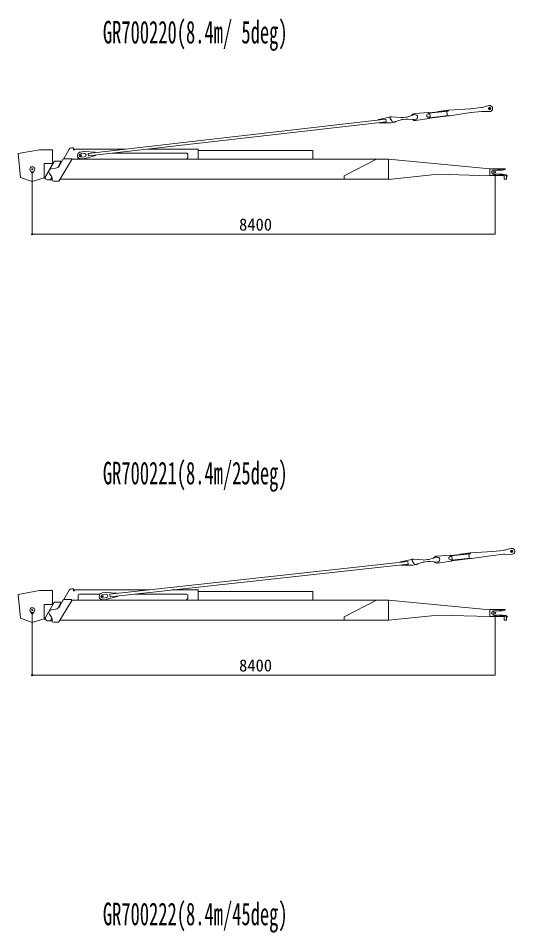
# Model space of a CAD drawing. Units: millimetres, scale not verified. Extents: x -41631 to 43732, y -72036 to 73823.
# Drawn here: x 27333 to 36343, y 18683 to 35275 of the extents above; entities that cross this region are included whole.
import ezdxf
from ezdxf.enums import TextEntityAlignment as Align

# ---------------------------------------------------------------- set-up
doc = ezdxf.new("R2010")
doc.units = ezdxf.units.MM
doc.header["$LTSCALE"] = 100
doc.header["$PDMODE"] = 32
doc.header["$PDSIZE"] = 20
doc.layers.add('0-0_0', color=5, linetype='Continuous', lineweight=18)
doc.layers.add('0-1_DEFPOINTS', color=7, linetype='Continuous')
doc.styles.add('ＭＳ ゴシック', font='')
doc.styles.get('ＭＳ ゴシック').set_extended_font_data('MS Gothic')

# ---------------------------------------------------------------- blocks, each defined once
blk = doc.blocks.new('_OPEN30')
at = {"layer": '0-0_0', "color": 7, "lineweight": 13}
blk.add_line((0, 0), (-1, 0), dxfattribs=at)
blk.add_lwpolyline([(-1, 0.27), (0, 0), (-1, -0.27)], dxfattribs=at)
blk = doc.blocks.new('D93')
at = {"layer": '0-0_0', "color": 7, "lineweight": 13}
for p, q in [((3373.3, -8225.1), (3373.3, -9345.8)), ((11773.3, -8266.8), (11773.3, -9345.8)), ((11770.5, -9344.8), (3376, -9344.8))]:
    blk.add_line(p, q, dxfattribs=at)
at = {"layer": '0-1_DEFPOINTS'}
for p in [(3373.3, -8224.6), (11773.3, -8266.3), (3373.3, -9344.8)]:
    blk.add_point(p, dxfattribs=at)
at = {"layer": '0-0_0', "xscale": 2.77, "yscale": 2.77, "rotation": 180}
blk.add_blockref('_OPEN30', (3373.3, -9344.8), dxfattribs=at)
at = {"layer": '0-0_0', "xscale": 2.77, "yscale": 2.77}
blk.add_blockref('_OPEN30', (11773.3, -9344.8), dxfattribs=at)
at = {"layer": '0-0_0', "color": 7, "style": 'ＭＳ ゴシック'}
blk.add_text('8400', height=219.9, dxfattribs=at).set_placement((7126.2, -9344.3), align=Align.BOTTOM_LEFT)
blk = doc.blocks.new('D97')
at = {"layer": '0-0_0', "color": 7, "lineweight": 13}
for p, q in [((3373.3, -225.1), (3373.3, -1345.8)), ((11773.3, -266.8), (11773.3, -1345.8)), ((11770.5, -1344.8), (3376, -1344.8))]:
    blk.add_line(p, q, dxfattribs=at)
at = {"layer": '0-1_DEFPOINTS'}
for p in [(3373.3, -224.6), (11773.3, -266.3), (3373.3, -1344.8)]:
    blk.add_point(p, dxfattribs=at)
at = {"layer": '0-0_0', "xscale": 2.77, "yscale": 2.77, "rotation": 180}
blk.add_blockref('_OPEN30', (3373.3, -1344.8), dxfattribs=at)
at = {"layer": '0-0_0', "xscale": 2.77, "yscale": 2.77}
blk.add_blockref('_OPEN30', (11773.3, -1344.8), dxfattribs=at)
at = {"layer": '0-0_0', "color": 7, "style": 'ＭＳ ゴシック'}
blk.add_text('8400', height=219.9, dxfattribs=at).set_placement((7126.2, -1344.3), align=Align.BOTTOM_LEFT)

msp = doc.modelspace()

# ---------------------------------------------------------------- linework, layer by layer
at = {"layer": '0-0_0', "color": 7, "lineweight": 13}
for p, q in [((35755.3, 33659.2), (35873.6, 33690.8)), ((34531.5, 33527.3), (34403, 33488.2)), ((34462, 33506.2), (34496, 33533.4)), ((34778.8, 33566.1), (34529.2, 33547.2)), ((34781.5, 33540.9), (34771.6, 33539.8)), ((34784.2, 33561.7), (34785.9, 33546.4)), ((34784.7, 33557.4), (35132.4, 33597.3)), ((34785.4, 33551.4), (35133.1, 33591.3)), ((34801.7, 33547.7), (34809.6, 33479.3)), ((34952.7, 33584.7), (35136.7, 33605.8)), ((34952.7, 33584.7), (34953.6, 33576.8)), ((35110, 33508.1), (35119.4, 33521.3)), ((35111.7, 33588.8), (35119.4, 33521.3)), ((35133.1, 33591.3), (35132.4, 33597.3)), ((35537.4, 33632.8), (35146.2, 33606.7)), ((35157, 33503.6), (35546.2, 33563.1)), ((35544.5, 33633.5), (35733.8, 33655.2)), ((35551.8, 33563.8), (35741.7, 33585.6)), ((35763.6, 33586.5), (35886, 33582.6)), ((28599.9, 32824.4), (34002.5, 33444.1)), ((28605.1, 32779.4), (34007.7, 33399.1)), ((33872.5, 33436.6), (34076.5, 33479.9)), ((33873.3, 33429.3), (33872.5, 33436.6)), ((33879.3, 33377), (33878.5, 33384.3)), ((34087.9, 33381), (33879.3, 33377)), ((34007.7, 33399.1), (34002.5, 33444.1)), ((34084.9, 33454.7), (34111.3, 33413.8)), ((34154.8, 33388.5), (34092.6, 33381.4)), ((34276.2, 33474.4), (34108.1, 33488.8)), ((34162.5, 33395.2), (34282.3, 33432.3)), ((34367.5, 33480.8), (34316.1, 33474.9)), ((34318.7, 33440), (34371.5, 33446.1)), ((34407.7, 33446.9), (34541.7, 33437.9)), ((34791.5, 33456.1), (34544, 33418)), ((34778.5, 33480.2), (34788.4, 33481.3)), ((34793.9, 33476.9), (34795.7, 33461.6)), ((34794.5, 33471.9), (35142.2, 33511.8)), ((34795.6, 33462), (35149.6, 33502.6)), ((35143.4, 33501.9), (35142.2, 33511.8)), ((27333.3, 32819), (27717.3, 32889.7)), ((27717.3, 32889.7), (27951.6, 32889.7)), ((27951.6, 32889.7), (27951.6, 32638.7)), ((28157.6, 32727.5), (28259, 32900.6)), ((28297.6, 32922.5), (28327.7, 32922.5)), ((28337.6, 32912.5), (28337.6, 32886.5)), ((28337.6, 32886.5), (28352.6, 32886.5)), ((29280.9, 32902.5), (28352.6, 32902.5)), ((28352.6, 32902.5), (28352.6, 32886.5)), ((28521, 32855.5), (28461.3, 32848.6)), ((28728.2, 32846.5), (28530.7, 32855.8)), ((30597.6, 32902.5), (29678.4, 32902.5)), ((30597.6, 32902.5), (30597.6, 32717.5)), ((30597.6, 32877), (32660.6, 32877)), ((32660.6, 32877), (32676.6, 32877)), ((32676.6, 32717.5), (32676.6, 32877)), ((28303.6, 32712.4), (28070.5, 32322.3)), ((28149.7, 32722.5), (28081.7, 32603.1)), ((28157.6, 32727.5), (28157.6, 32727.5)), ((28295, 32727.5), (28158.4, 32727.5)), ((28305, 32717.5), (34051.6, 32717.5)), ((28417.6, 32717.5), (28417.6, 32750.1)), ((28529.5, 32824.2), (28464.9, 32816.8)), ((28471.9, 32756.2), (28536.4, 32763.6)), ((28475.5, 32724.4), (28535.3, 32731.3)), ((28544.8, 32733.1), (28735.1, 32786.9)), ((28605.1, 32779.4), (28599.9, 32824.4)), ((28729.1, 32839.2), (28728.2, 32846.5)), ((28735.1, 32786.9), (28734.2, 32794.2)), ((29033.3, 32828.5), (30377.6, 32828.5)), ((30398, 32733.9), (30392.6, 32728.5)), ((30392.6, 32717.5), (30392.6, 32728.5)), ((30412.6, 32793.5), (30412.6, 32769.2)), ((34051.6, 32717.5), (34051.6, 32352.5)), ((35892.6, 32544.5), (34051.6, 32717)), ((27802.6, 32638.7), (27802.6, 32371.9)), ((27802.6, 32638.7), (27962.4, 32638.7)), ((27827.6, 32402.9), (27984.9, 32678.1)), ((28009.4, 32553.6), (27930.3, 32542)), ((27993.4, 32682.9), (28095.5, 32682.9)), ((28067.6, 32589.8), (28067.6, 32583.9)), ((28104.2, 32668), (28074, 32614.3)), ((28105.5, 32672.9), (28121.5, 32672.9)), ((35892.6, 32541.5), (35896.6, 32545.5)), ((35892.6, 32423), (35892.6, 32544.5)), ((36088.6, 32545.5), (35896.6, 32545.5)), ((36035.1, 32522.5), (35960.6, 32522.5)), ((36025.2, 32522.2), (35987.6, 32522.2)), ((36119.2, 32522.2), (36025.2, 32522.2)), ((36089.6, 32535.7), (36040, 32523.1)), ((36092.6, 32539.6), (36092.6, 32541.5)), ((36141.6, 32527.1), (36124, 32522.8)), ((36141.6, 32527.1), (36165.5, 32533)), ((36171.6, 32540.8), (36171.6, 32545.5)), ((27802.6, 32396.9), (27827.6, 32396.9)), ((27827.6, 32371.9), (27802.6, 32371.9)), ((27827.6, 32372.9), (27827.6, 32402.9)), ((27926.9, 32424.5), (27898, 32462)), ((27944.2, 32389.4), (27920.3, 32347.7)), ((27947.6, 32363.7), (27947.6, 32363.5)), ((27947.6, 32347.5), (27947.6, 32363.5)), ((28091.2, 32357), (34051.6, 32357)), ((34951.3, 32444.5), (34051.6, 32352.5)), ((35888.7, 32419.1), (34951.9, 32444.5)), ((35892.6, 32423), (35888.7, 32419.1)), ((35892.6, 32427.5), (35896.6, 32423.5)), ((35896.6, 32423.5), (36154.6, 32423.5)), ((35960.6, 32446.5), (36035.1, 32446.5)), ((36025.2, 32446.8), (35987.6, 32446.8)), ((36119.2, 32446.8), (36025.3, 32446.8)), ((36089.6, 32433.3), (36040, 32445.9)), ((36073, 32437.5), (36179.3, 32437.5)), ((36092.6, 32429.5), (36179.3, 32429.5)), ((36092.6, 32427.5), (36092.6, 32429.4)), ((36141.6, 32441.9), (36124, 32446.2)), ((36141.6, 32441.9), (36159.4, 32437.5)), ((36154.6, 32354.5), (36154.6, 32429.5)), ((36185, 32427.2), (36198.2, 32414)), ((36190.6, 32432.8), (36203.8, 32419.6)), ((36192.6, 32419.5), (36192.6, 32354.5)), ((36198.2, 32414), (36203.8, 32408.3)), ((36203.8, 32419.6), (36209.5, 32414)), ((36203.8, 32408.3), (36209.5, 32414)), ((27911.8, 32342.9), (27857.6, 32342.9)), ((27911.8, 32342.9), (27911.8, 32342.9)), ((27918.2, 32345.2), (27947.7, 32345.2)), ((27977.6, 32317.5), (28061.9, 32317.5)), ((36154.6, 32354.5), (36192.6, 32354.5)), ((35184.7, 25527.3), (35532.6, 25565.5)), ((35185.4, 25521.3), (35533.3, 25559.5)), ((35352.8, 25553.8), (35537, 25574)), ((35352.8, 25553.8), (35353.7, 25545.8)), ((35511.9, 25557.2), (35519.3, 25489.6)), ((35533.3, 25559.5), (35532.6, 25565.5)), ((35937.8, 25599.1), (35546.4, 25574.8)), ((35944.9, 25599.7), (36134.2, 25620.5)), ((36155.8, 25624.5), (36274.2, 25655.4)), ((28996.5, 24823.8), (34402, 25417.8)), ((34272, 25410.9), (34476.2, 25453.2)), ((34272.8, 25403.6), (34272, 25410.9)), ((34407, 25372.7), (34402, 25417.8)), ((34484.5, 25427.9), (34510.7, 25386.9)), ((34675.8, 25446.7), (34507.8, 25461.9)), ((34561.7, 25368), (34681.7, 25404.6)), ((34767.2, 25452.7), (34715.7, 25447.1)), ((34718.2, 25412.1), (34771, 25417.9)), ((34931.4, 25498.4), (34802.7, 25459.9)), ((34807.2, 25418.6), (34941.2, 25408.9)), ((34861.8, 25477.6), (34895.9, 25504.6)), ((35178.9, 25536.1), (34929.2, 25518.3)), ((35191, 25426), (34943.4, 25389.1)), ((35181.5, 25510.8), (35171.6, 25509.7)), ((35178.1, 25450.1), (35188.1, 25451.2)), ((35184.3, 25531.6), (35185.9, 25516.3)), ((35193.6, 25446.7), (35195.3, 25431.5)), ((35194.1, 25441.8), (35542, 25480)), ((35195.2, 25431.8), (35549.3, 25470.7)), ((35201.7, 25517.5), (35209.2, 25449)), ((35509.8, 25476.5), (35519.3, 25489.6)), ((35543.1, 25470.1), (35542, 25480)), ((35556.8, 25471.7), (35946.2, 25529.3)), ((35951.8, 25530.1), (36141.9, 25550.9)), ((36163.8, 25551.7), (36286.1, 25547.3)), ((29001.5, 24778.7), (34407, 25372.7)), ((34278.5, 25351.2), (34277.7, 25358.5)), ((34487.1, 25354.2), (34278.5, 25351.2)), ((34554.1, 25361.4), (34491.8, 25354.5)), ((27951.6, 24889.7), (27951.6, 24638.7)), ((28297.6, 24922.5), (28327.7, 24922.5)), ((29713.1, 24902.5), (28352.6, 24902.5)), ((28352.6, 24902.5), (28352.6, 24886.5)), ((30597.6, 24902.5), (30127.8, 24902.5)), ((30597.6, 24902.5), (30597.6, 24717.5)), ((27373.9, 24387.8), (27333.3, 24819)), ((28149.7, 24722.5), (28081.7, 24603.1)), ((28295, 24727.5), (28158.4, 24727.5)), ((28417.6, 24717.5), (28417.6, 24793.5)), ((28452.6, 24828.5), (28818.5, 24828.5)), ((28917.8, 24855.2), (28858, 24848.6)), ((28926.1, 24823.9), (28861.5, 24816.8)), ((28868.2, 24756.2), (28932.8, 24763.3)), ((28871.7, 24724.4), (28931.4, 24731)), ((29125, 24845.3), (28927.4, 24855.5)), ((28940.9, 24732.8), (29131.5, 24785.6)), ((29001.5, 24778.7), (28996.5, 24823.8)), ((29125.8, 24838), (29125, 24845.3)), ((29131.5, 24785.6), (29130.7, 24792.9)), ((29454.4, 24828.5), (30377.6, 24828.5)), ((30398, 24733.9), (30392.6, 24728.5)), ((30392.6, 24717.5), (30392.6, 24728.5)), ((30412.6, 24793.5), (30412.6, 24769.2)), ((32676.6, 24717.5), (32676.6, 24877)), ((27802.6, 24638.7), (27962.4, 24638.7)), ((27802.6, 24638.7), (27802.6, 24371.9)), ((27827.6, 24402.9), (27984.9, 24678.1)), ((27993.4, 24682.9), (28095.5, 24682.9)), ((28067.6, 24589.8), (28067.6, 24583.9)), ((28303.6, 24712.4), (28070.5, 24322.3)), ((28104.2, 24668), (28074, 24614.3)), ((28105.5, 24672.9), (28121.5, 24672.9)), ((28305, 24717.5), (34051.6, 24717.5)), ((33246.7, 24416.7), (33836.8, 24717.5)), ((34051.6, 24717.5), (34051.6, 24352.5)), ((35892.6, 24544.5), (34051.6, 24717)), ((27802.6, 24396.9), (27827.6, 24396.9)), ((27827.6, 24372.9), (27827.6, 24402.9)), ((27926.9, 24424.5), (27898, 24462)), ((28009.4, 24553.6), (27930.3, 24542)), ((33246.7, 24357), (33246.7, 24416.7)), ((34951.3, 24444.5), (34051.6, 24352.5)), ((35888.7, 24419.1), (34951.9, 24444.5)), ((35892.6, 24423), (35888.7, 24419.1)), ((35892.6, 24541.5), (35896.6, 24545.5)), ((35892.6, 24423), (35892.6, 24544.5)), ((35892.6, 24427.5), (35896.6, 24423.5)), ((36088.6, 24545.5), (35896.6, 24545.5)), ((35896.6, 24423.5), (36154.6, 24423.5)), ((36035.1, 24522.5), (35960.6, 24522.5)), ((35960.6, 24446.5), (36035.1, 24446.5)), ((36025.2, 24522.2), (35987.6, 24522.2)), ((36025.2, 24446.8), (35987.6, 24446.8)), ((36119.2, 24522.2), (36025.2, 24522.2)), ((36119.2, 24446.8), (36025.3, 24446.8)), ((36089.6, 24535.7), (36040, 24523.1)), ((36089.6, 24433.3), (36040, 24445.9)), ((36073, 24437.5), (36179.3, 24437.5)), ((36141.6, 24545.5), (36088.7, 24545.5)), ((36092.6, 24539.6), (36092.6, 24541.5)), ((36092.6, 24429.5), (36179.3, 24429.5)), ((36092.6, 24427.5), (36092.6, 24429.4)), ((36141.6, 24527.1), (36124, 24522.8)), ((36141.6, 24441.9), (36124, 24446.2)), ((36171.6, 24545.5), (36141.6, 24545.5)), ((36141.6, 24527.1), (36165.5, 24533)), ((36141.6, 24441.9), (36159.4, 24437.5)), ((36154.6, 24354.5), (36154.6, 24429.5)), ((36171.6, 24540.8), (36171.6, 24545.5)), ((36185, 24427.2), (36198.2, 24414)), ((36190.6, 24432.8), (36203.8, 24419.6)), ((36192.6, 24419.5), (36192.6, 24354.5)), ((36198.2, 24414), (36203.8, 24408.3)), ((36203.8, 24419.6), (36209.5, 24414)), ((36203.8, 24408.3), (36209.5, 24414)), ((27587.5, 24311.5), (27373.9, 24387.8)), ((27802.6, 24378.1), (27587.5, 24311.5)), ((27827.6, 24371.9), (27802.6, 24371.9)), ((27911.8, 24342.9), (27857.6, 24342.9)), ((27911.8, 24342.9), (27911.8, 24342.9)), ((27918.2, 24345.2), (27947.7, 24345.2)), ((27944.2, 24389.4), (27920.3, 24347.7)), ((27947.6, 24363.7), (27947.6, 24363.5)), ((27947.6, 24347.5), (27947.6, 24363.5)), ((27977.6, 24317.5), (28061.9, 24317.5)), ((28091.2, 24357), (34051.6, 24357)), ((36154.6, 24354.5), (36192.6, 24354.5))]:
    msp.add_line(p, q, dxfattribs=at)
for points in [[(34108.1, 33488.8), (34078.3, 33485.4), (34080.3, 33467.5)], [(27802.6, 32378.1), (27587.5, 32311.5), (27373.9, 32387.8), (27333.3, 32819)], [(33246.7, 32357), (33246.7, 32416.7), (33836.8, 32717.5)], [(36171.6, 32545.5), (36141.6, 32545.5), (36088.7, 32545.5)], [(34507.8, 25461.9), (34478, 25458.7), (34480, 25440.8)], [(27333.3, 24819), (27717.3, 24889.7), (27951.6, 24889.7)], [(28157.6, 24727.5), (28157.6, 24727.5), (28259, 24900.6)], [(28337.6, 24912.5), (28337.6, 24886.5), (28352.6, 24886.5)], [(30597.6, 24877), (32660.6, 24877), (32676.6, 24877)]]:
    msp.add_lwpolyline(points, dxfattribs=at)
for centre, radius in [((35887.7, 33637.6), 22.5), ((27587.6, 32535.7), 45), ((36288.1, 25602.2), 22.5), ((27587.6, 24535.7), 45)]:
    msp.add_circle(centre, radius, dxfattribs=at)
for centre, radius, start, end in [((35887.7, 33637.6), 55, 268.17666, 104.91125), ((34536.6, 33482.6), 65, 96.54395, 128.64435), ((34536.6, 33482.6), 45, 276.54396, 96.54395), ((34775, 33510), 30, 96.54395, 276.54396), ((34779.2, 33561.2), 5, 6.54396, 94.34136), ((34781, 33545.9), 5, 276.54396, 6.54396), ((35159.5, 33407.1), 200, 93.82445, 96.54395), ((35527.4, 33782.5), 150, 273.82445, 276.54396), ((35568.9, 33414.8), 150, 96.54395, 98.69154), ((35716.7, 33804.2), 150, 276.54396, 284.91125), ((35758.8, 33436.6), 150, 88.17667, 96.54395), ((34086.9, 33431), 50, 99.26716, 101.98429), ((34110.1, 33470.9), 30, 186.54396, 212.82285), ((34086.9, 33431), 50, 271.10362, 276.54396), ((34149.1, 33438.2), 45, 212.82285, 287.22579), ((34149.1, 33438.2), 50, 276.54396, 313.06773), ((34293.3, 33673.6), 200, 265.0852, 276.54396), ((34341.5, 33241.3), 200, 96.54395, 107.22578), ((34344.7, 33679.5), 200, 276.54396, 286.93281), ((34394.3, 33247.4), 200, 86.1551, 96.54395), ((34536.6, 33482.6), 65, 219.07367, 276.54396), ((34789, 33476.3), 5, 6.54396, 96.54395), ((34790.7, 33461.1), 5, 278.74655, 6.54396), ((35126.8, 33701.3), 200, 276.54396, 278.69154), ((28297.6, 32877.5), 45, 90.00001, 149.64384), ((28327.6, 32912.5), 10, 0.00001, 90.00001), ((28527.9, 32795.9), 60, 87.31407, 96.54395), ((28158.4, 32717.5), 10, 90.00001, 150.3409), ((28295, 32717.5), 10, 329.13912, 90.00001), ((28468.4, 32786.5), 62.5, 96.54395, 276.54396), ((28468.4, 32786.5), 30.5, 96.54395, 276.54396), ((28533, 32793.9), 30.5, 276.54396, 96.54395), ((28528.4, 32790.9), 60, 276.54396, 285.77385), ((30377.6, 32793.5), 35, 0.00001, 90.00001), ((30362.6, 32769.2), 50, 315.00001, 0.00001), ((27937.6, 32492.5), 50, 98.35968, 217.57122), ((27993.4, 32672.9), 10, 90.00001, 150.25513), ((27994.8, 32652.5), 100, 278.35968, 330.3409), ((28117.6, 32589.8), 50, 150.64225, 180.00001), ((28095.5, 32672.9), 10, 330.64225, 90.00001), ((35960.6, 32484.5), 38, 90.00001, 270.00001), ((35987.6, 32484.5), 37.7, 90.00001, 270.00001), ((36025.2, 32542.2), 20, 270.00001, 279.93906), ((36035.1, 32542.5), 20, 270.00001, 284.2811), ((36088.6, 32541.5), 4, 0.00001, 90.00001), ((36088.6, 32539.6), 4, 284.2811, 0.00001), ((36119.2, 32542.2), 20, 270.00001, 283.82035), ((36163.6, 32540.8), 8, 283.82035, 0.00001), ((27857.6, 32372.9), 30, 180.00001, 270.00001), ((27847.6, 32363.5), 100, 0.00001, 37.57122), ((34951.8, 32439.5), 5, 88.44774, 95.83664), ((36025.2, 32426.8), 20, 80.06632, 90.00001), ((36035.1, 32426.5), 20, 75.71891, 90.00001), ((36088.6, 32427.5), 4, 270.00001, 0.00001), ((36088.6, 32429.4), 4, 0.00001, 75.71891), ((36119.2, 32426.8), 20, 76.17967, 90.00001), ((36179.3, 32421.5), 16, 45.00001, 90.00001), ((36179.3, 32421.5), 8, 45.00001, 90.00001), ((27911.8, 32352.9), 10, 270.00001, 330.25513), ((27977.6, 32347.5), 30, 180.00001, 270.00001), ((28061.9, 32327.5), 10, 270.00001, 329.11015), ((35558.8, 25375.2), 200, 93.55132, 96.27081), ((35928.5, 25748.8), 150, 273.55131, 276.27082), ((36117.9, 25769.6), 150, 276.27082, 284.63811), ((36288.1, 25602.2), 55, 267.90353, 104.63811), ((34486.4, 25404.2), 50, 98.99402, 101.71115), ((34509.8, 25444), 30, 186.27082, 212.54971), ((34548.6, 25411.1), 45, 212.54971, 286.95265), ((34693.9, 25645.9), 200, 264.81207, 276.27082), ((34740.1, 25213.3), 200, 96.27082, 106.95265), ((34745.3, 25651.5), 200, 276.27082, 286.65968), ((34792.9, 25219.1), 200, 85.88196, 96.27082), ((34936.3, 25453.7), 65, 218.80054, 276.27082), ((34936.3, 25453.7), 65, 96.27081, 128.37121), ((34936.3, 25453.7), 45, 276.27082, 96.27082), ((35174.8, 25479.9), 30, 96.27081, 276.27082), ((35179.3, 25531.1), 5, 6.27082, 94.06822), ((35181, 25515.8), 5, 276.27082, 6.27082), ((35188.6, 25446.2), 5, 6.27082, 96.27081), ((35190.3, 25430.9), 5, 278.47342, 6.27082), ((35527.5, 25669.5), 200, 276.27082, 278.4184), ((35968.2, 25381), 150, 96.27081, 98.4184), ((36158.3, 25401.8), 150, 87.90353, 96.27081), ((34486.4, 25404.2), 50, 270.83049, 276.27082), ((34548.6, 25411.1), 50, 276.27082, 312.79459), ((28297.6, 24877.5), 45, 90.00001, 149.64384), ((28327.6, 24912.5), 10, 0.00001, 90.00001), ((28158.4, 24717.5), 10, 90.00001, 150.3409), ((28295, 24717.5), 10, 329.13912, 90.00001), ((28452.6, 24793.5), 35, 90.00001, 180.00001), ((28864.8, 24786.5), 62.5, 96.27082, 276.27082), ((28864.8, 24786.5), 30.5, 96.27082, 276.27082), ((28924.3, 24795.6), 60, 87.04093, 96.27082), ((28929.4, 24793.6), 30.5, 276.27082, 96.27082), ((28924.9, 24790.6), 60, 276.27082, 285.50071), ((30377.6, 24793.5), 35, 0.00001, 90.00001), ((30362.6, 24769.2), 50, 315.00001, 0.00001), ((27993.4, 24672.9), 10, 90.00001, 150.25513), ((27994.8, 24652.5), 100, 278.35968, 330.3409), ((28117.6, 24589.8), 50, 150.64225, 180.00001), ((28095.5, 24672.9), 10, 330.64225, 90.00001), ((27937.6, 24492.5), 50, 98.35968, 217.57122), ((27847.6, 24363.5), 100, 0.00001, 37.57122), ((34951.8, 24439.5), 5, 88.44774, 95.83664), ((35960.6, 24484.5), 38, 90.00001, 270.00001), ((35987.6, 24484.5), 37.7, 90.00001, 270.00001), ((36025.2, 24542.2), 20, 270.00001, 279.93906), ((36025.2, 24426.8), 20, 80.06632, 90.00001), ((36035.1, 24542.5), 20, 270.00001, 284.2811), ((36035.1, 24426.5), 20, 75.71891, 90.00001), ((36088.6, 24541.5), 4, 0.00001, 90.00001), ((36088.6, 24427.5), 4, 270.00001, 0.00001), ((36088.6, 24539.6), 4, 284.2811, 0.00001), ((36088.6, 24429.4), 4, 0.00001, 75.71891), ((36119.2, 24542.2), 20, 270.00001, 283.82035), ((36119.2, 24426.8), 20, 76.17967, 90.00001), ((36163.6, 24540.8), 8, 283.82035, 0.00001), ((36179.3, 24421.5), 16, 45.00001, 90.00001), ((36179.3, 24421.5), 8, 45.00001, 90.00001), ((27857.6, 24372.9), 30, 180.00001, 270.00001), ((27911.8, 24352.9), 10, 270.00001, 330.25513), ((27977.6, 24347.5), 30, 180.00001, 270.00001), ((28061.9, 24327.5), 10, 270.00001, 329.11015)]:
    msp.add_arc(centre, radius, start, end, dxfattribs=at)
at = {"layer": '0-0_0', "color": 7}
for p in [(35887.7, 33637.6), (28468.4, 32786.5), (27587.6, 32535.7), (35987.6, 32484.5), (36288.1, 25602.2), (28864.8, 24786.5), (27587.6, 24535.7), (35987.6, 24484.5)]:
    msp.add_point(p, dxfattribs=at)

# ---------------------------------------------------------------- block references
at = {"layer": '0-0_0'}
for name in ['D97', 'D93']:
    msp.add_blockref(name, (24214.3, 32701.8), dxfattribs=at)

# ---------------------------------------------------------------- texts
at = {"layer": '0-0_0', "color": 7, "style": 'ＭＳ ゴシック', "width": 0.6}
for s, p in [('GR700220(8.4m/ 5deg)', (28868.7, 34695.2)), ('GR700221(8.4m/25deg)', (28868.7, 26695.2)), ('GR700222(8.4m/45deg)', (28868.7, 18695.2))]:
    msp.add_text(s, height=410.6, dxfattribs=at).set_placement(p, align=Align.BOTTOM_LEFT)

doc.saveas('drawing.dxf')
